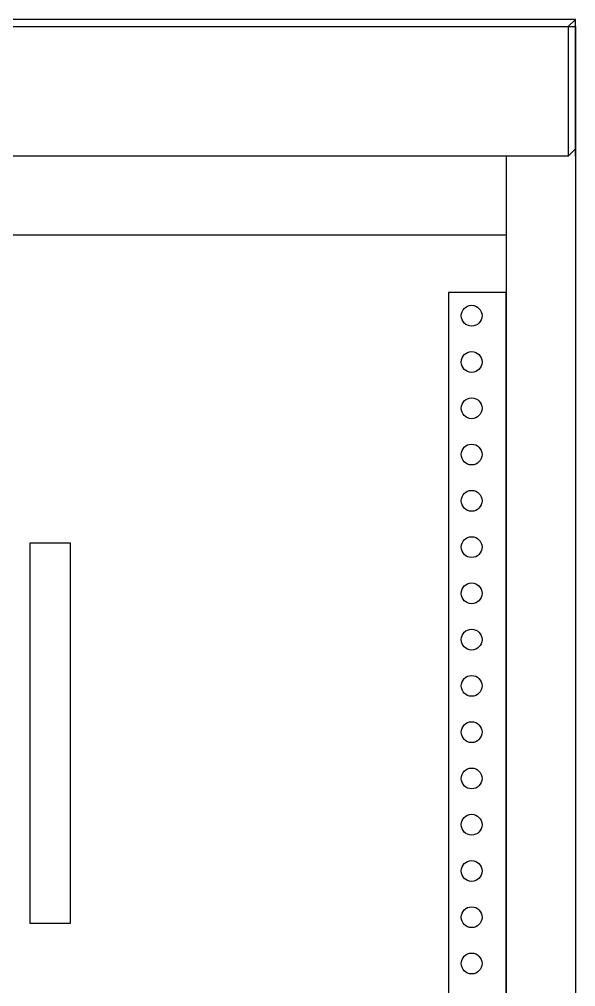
# Model space of a CAD drawing. Extents: x 973191 to 973791, y 79745 to 81548.
# Drawn here: x 973550.1 to 973790.8, y 81129.9 to 81548 of the extents above; entities that cross this region are included whole.
import ezdxf

# ---------------------------------------------------------------- set-up
doc = ezdxf.new("R2010")
doc.units = 0
doc.header["$MEASUREMENT"] = 0
doc.layers.add('LY-JS-BJ', color=7, linetype='Continuous')

# ---------------------------------------------------------------- blocks, each defined once
blk = doc.blocks.new('*U6')
at = {"layer": 'LY-JS-BJ', "color": 6}
blk.add_circle((0, 0), 4.5, dxfattribs=at)
blk = doc.blocks.new('*U7')
at = {"layer": 'LY-JS-BJ', "color": 0, "linetype": 'ByBlock', "lineweight": -2, "transparency": 16777216}
for p in [(0, 0), (0, -20), (0, -40), (0, -60), (0, -80), (0, -100), (0, -120), (0, -140), (0, -160), (0, -180), (0, -200), (0, -220), (0, -240), (0, -260), (0, -280)]:
    blk.add_blockref('*U6', p, dxfattribs=at)

msp = doc.modelspace()

# ---------------------------------------------------------------- linework, layer by layer
msp.add_lwpolyline([(973554.84, 81321.78), (973572.04, 81321.78), (973572.04, 81157.28), (973554.84, 81157.28)], close=True)
at = {"layer": 'LY-JS-BJ', "color": 0, "lineweight": -3}
for p, q in [((973790.78, 81548.03), (973787.55, 81544.92)), ((973790.78, 81488.92), (973790.78, 81548.03)), ((973787.55, 81544.92), (973787.55, 81488.92))]:
    msp.add_line(p, q, dxfattribs=at)
at = {"layer": 'LY-JS-BJ', "lineweight": -3}
for p, q in [((973760.78, 81488.92), (973760.78, 79744.92)), ((973220.78, 81454.92), (973760.78, 81454.92))]:
    msp.add_line(p, q, dxfattribs=at)
at = {"layer": 'LY-JS-BJ', "color": 0, "lineweight": -3}
for points in [[(973790.78, 81548.03), (973195.25, 81548.03), (973193.28, 81544.92)], [(973787.55, 81488.92), (973193.28, 81488.92), (973193.28, 81544.92)], [(973787.55, 81488.92), (973790.78, 81492.03)], [(973790.78, 81488.92), (973790.78, 81488.92)]]:
    msp.add_lwpolyline(points, dxfattribs=at)
at = {"layer": 'LY-JS-BJ', "lineweight": -3}
msp.add_lwpolyline([(973190.78, 81544.92), (973790.78, 81544.92), (973790.78, 79744.92), (973190.78, 79744.92)], close=True, dxfattribs=at)
at = {"layer": 'LY-JS-BJ', "color": 4, "lineweight": -3}
msp.add_lwpolyline([(973735.78, 81429.92), (973735.78, 79829.92), (973760.78, 79829.92), (973760.78, 81429.92)], close=True, dxfattribs=at)

# ---------------------------------------------------------------- block references
at = {"layer": 'LY-JS-BJ', "lineweight": -3}
msp.add_blockref('*U7', (973745.78, 81419.92), dxfattribs=at)

doc.saveas('drawing.dxf')
